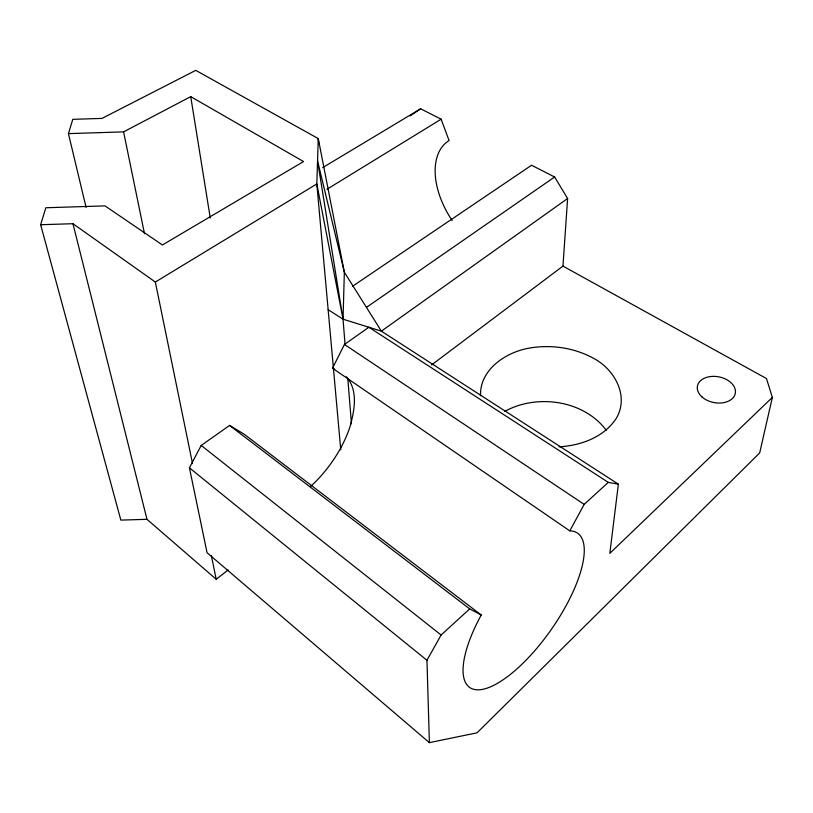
<?xml version="1.0" encoding="UTF-8"?>
<svg xmlns="http://www.w3.org/2000/svg" width="813" height="813" viewBox="0 0 813 813"><rect width="100%" height="100%" fill="white"/><g stroke="black" fill="none" stroke-linecap="round" stroke-linejoin="round"><path stroke-width="1.22" d="M431.571 364.935L562.962 266.115L567.616 198.514L554.629 176.99L531.56 165.252L352.679 286.176M480.513 395.738C479.7 370.261 504.172 353.421 526.733 348.584C549.598 344.041 573.836 347.303 594.262 358.696C614.862 369.844 629.384 396.388 616.244 418.4C603.825 437.353 580.838 445.585 559.039 446.815M328.147 309.702L343.035 319.184L381.368 331.145L618.378 484.172L609.821 553.348L772.35 397.405L766.496 378.563L562.962 266.115M772.35 397.405L759.677 452.932L477.079 732.798L429.386 742.645L207.061 552.708L189.419 467.821L201.207 445.433L229.591 425.423L244.144 434.183L481.235 615.004A94.135 33.618 -55 0 0 479.396 689.78A94.135 33.618 -55 0 0 564.029 609.364A94.135 33.618 -55 0 0 569.791 530.859L584.191 504.375L608.276 482.383L618.378 484.172M228.138 569.974L216.207 579.273L146.98 519.314L120.852 520.117L40.65 224.723L45.823 207.762L105.019 205.882L162.417 244.977L303.554 161.543L190.73 96.635L123.586 131.869L68.434 133.627L86.097 207.447M68.434 133.627L72.784 119.338L102.011 118.403L195.75 70.355L318.259 138.586L344.346 272.213L343.035 319.184L345.027 344.051M569.791 530.859L332.507 368.218L344.448 344.458L368.868 327.243L608.276 482.383M429.386 742.645L426.957 660.288L441.103 635.014L469.711 608.896L481.235 615.004M567.616 198.514L381.368 331.145L344.346 272.213L317.548 160.771L343.035 319.184L316.816 183.941L318.259 138.586L318.696 143.606M366.45 307.395L554.629 176.99M410.169 115.913L420.646 108.779L441.124 119.206L449.061 140.527A67.499 40.884 56.3 0 0 452.16 220.506M504.639 411.459C536.824 393.573 583.602 400.067 606.244 430.229M326.989 189.256L441.124 119.206M40.65 224.723L72.957 223.707L155.344 282.05L316.816 183.941L340.769 449.813M322.69 167.62L420.646 108.779M332.507 368.218L334.671 369.183M344.448 344.458L584.191 504.375M229.591 425.423L469.711 608.896M201.207 445.433L441.103 635.014M189.419 467.821L426.957 660.288M346.328 376.744C358.685 390.535 354.326 411.337 349.763 427.506A82.794 44.644 -53.2 0 1 310.637 486.438M72.957 223.707L146.98 519.314M155.344 282.05L192.529 463.613M211.37 555.635L216.207 579.273M123.586 131.869L144.501 233.727M190.73 96.635L210.252 217.935M347.812 378.594L351.45 423.858M702.046 396.988A19.278 13.079 10.8 0 0 734.474 395.758A19.278 13.079 10.8 0 0 712.635 376.378A19.278 13.079 10.8 0 0 702.046 396.988"/></g></svg>
